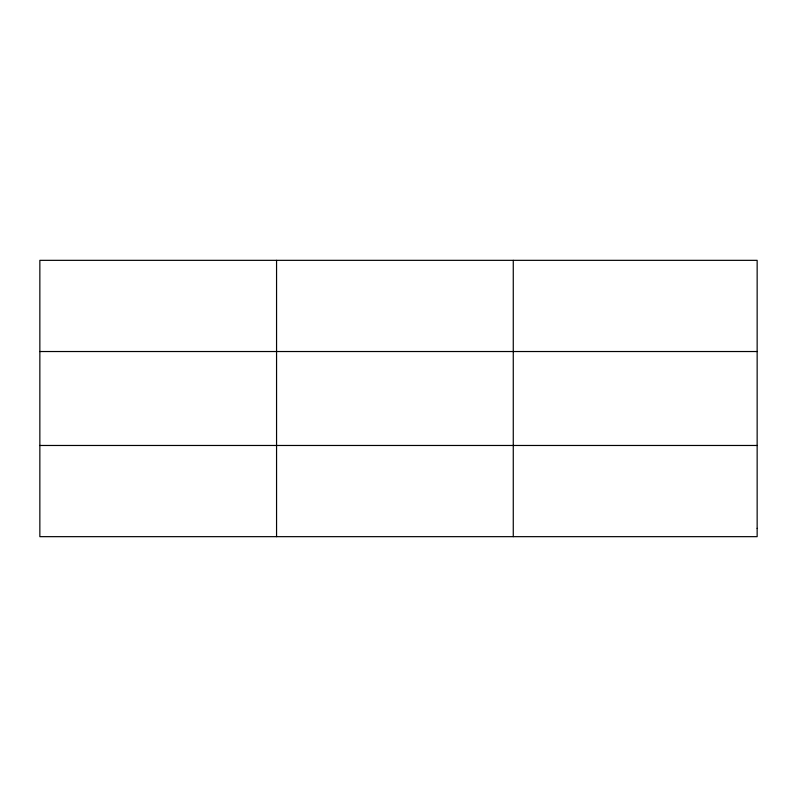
<?xml version="1.0" encoding="UTF-8"?>
<svg xmlns="http://www.w3.org/2000/svg" width="797" height="797" viewBox="0 0 797 797"><rect width="100%" height="100%" fill="white"/><g stroke="black" fill="none" stroke-linecap="round" stroke-linejoin="round"><path stroke-width="1.2" d="M276.559 260.34L276.559 536.66M513.268 260.34L513.268 536.66M39.85 351.527L757.15 351.527M39.85 445.473L757.15 445.473M757.15 528.371L757.15 536.66L39.85 536.66L39.85 260.34L757.15 260.34L757.15 528.371"/></g></svg>
